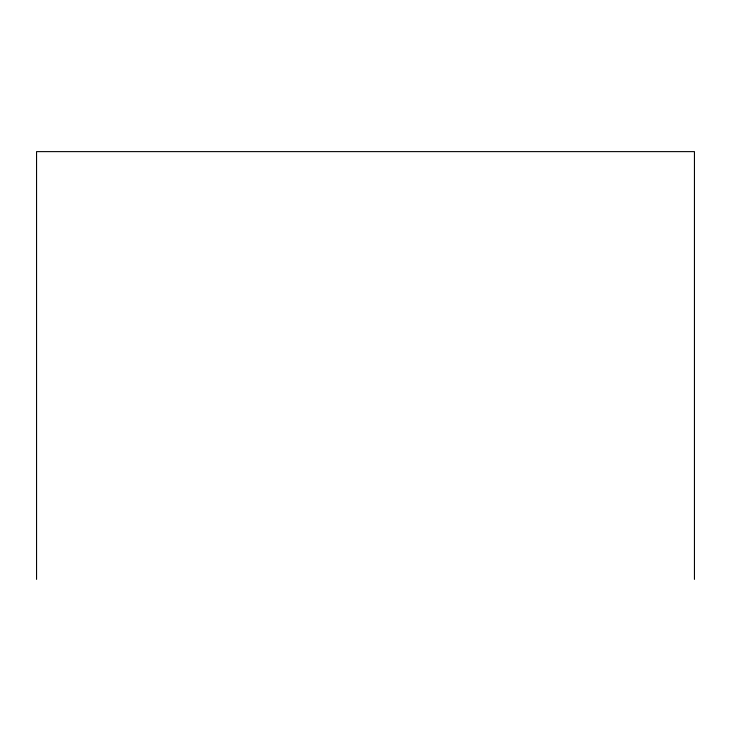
<?xml version="1.0" encoding="UTF-8"?>
<svg xmlns="http://www.w3.org/2000/svg" width="731" height="731" viewBox="0 0 731 731"><rect width="100%" height="100%" fill="white"/><g stroke="black" fill="none" stroke-linecap="round" stroke-linejoin="round"><path stroke-width="1.1" d="M694.45 579.381L694.45 151.619L36.55 151.619L36.55 579.381"/></g></svg>
